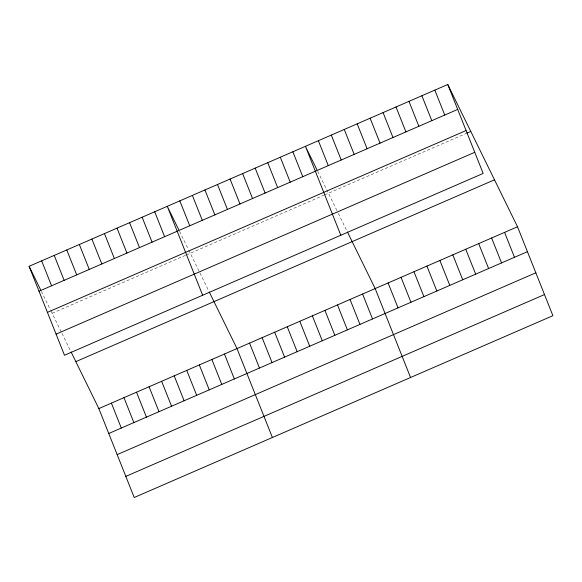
<?xml version="1.0" encoding="UTF-8"?>
<svg xmlns="http://www.w3.org/2000/svg" width="582" height="582" viewBox="0 0 582 582"><rect width="100%" height="100%" fill="white"/><g stroke="black" fill="none" stroke-linecap="round" stroke-linejoin="round"><path stroke-width="0.44" stroke-dasharray="2.91 2.18" d="M52.111 313.262L185.563 255.309M186.349 254.967L323.73 195.305M324.516 194.963L465.935 133.547M317.699 171.355L337.924 212.605M338.317 213.412L347.01 231.149M179.54 231.352L188.357 249.351M188.743 250.136L208.851 291.153M41.373 291.356L50.576 310.133M50.961 310.919L61.597 332.613M61.99 333.413L70.684 351.15"/><path stroke-width="0.87" d="M447.776 84.499L483.162 173.429L64.486 355.246L29.1 266.316L447.776 84.499L517.514 226.754L552.9 315.684L134.224 497.501L98.838 408.571L71.084 351.957M39.016 291.24L457.692 109.423M47.426 312.367L466.095 130.543M466.742 133.198L470.787 131.445M56.083 334.126L474.759 152.302M75.827 361.633L494.496 179.809M98.838 408.571L517.514 226.754M108.754 433.495L527.43 251.679M117.164 454.622L535.833 272.798M125.821 476.382L544.497 294.557M316.928 169.791L305.426 146.315L340.812 235.244M347.41 231.956L375.164 288.57L410.55 377.5M178.769 229.788L167.26 206.319L202.652 295.249M209.244 291.953L236.998 348.574L272.391 437.504M29.1 266.316L40.609 289.792M504.572 232.371L514.488 257.295M434.834 90.115L444.75 115.04M491.63 237.994L501.546 262.918M421.892 95.739L431.808 120.663M478.688 243.611L488.611 268.535M408.95 101.355L418.873 126.279M465.746 249.234L475.669 274.158M396.007 106.979L405.93 131.903M452.811 254.851L462.726 279.775M383.072 112.595L392.988 137.519M439.868 260.474L449.784 285.398M370.13 118.219L380.046 143.143M426.926 266.09L436.842 291.015M357.188 123.835L367.104 148.759M413.984 271.714L423.907 296.638M344.246 129.459L354.169 154.383M401.042 277.33L410.965 302.254M331.303 135.075L341.227 159.999M388.107 282.954L398.023 307.878M318.369 140.699L328.284 165.623M362.601 294.026L372.524 318.951M292.862 151.771L302.786 176.695M350.044 299.483L359.96 324.407M280.306 157.227L290.222 182.151M337.48 304.939L347.403 329.863M267.742 162.684L277.665 187.608M324.923 310.388L334.839 335.312M255.185 168.133L265.101 193.057M312.359 315.844L322.283 340.768M242.621 173.589L252.544 198.513M299.803 321.3L309.719 346.225M230.065 179.045L239.98 203.969M287.239 326.757L297.162 351.681M217.501 184.501L227.424 209.425M274.682 332.213L284.598 357.137M204.944 189.958L214.86 214.882M262.118 337.662L272.041 362.586M192.38 195.407L202.303 220.331M249.562 343.118L259.477 368.042M179.823 200.863L189.739 225.787M224.441 354.031L234.357 378.955M154.703 211.775L164.619 236.699M211.877 359.48L221.8 384.404M142.139 217.224L152.062 242.148M199.32 364.936L209.236 389.86M129.582 222.68L139.498 247.605M186.757 370.392L196.68 395.316M117.018 228.137L126.941 253.061M174.2 375.848L184.116 400.772M104.462 233.593L114.378 258.517M161.636 381.305L171.559 406.229M91.898 239.049L101.821 263.973M149.079 386.754L158.995 411.678M79.341 244.498L89.257 269.422M136.515 392.21L146.438 417.134M66.777 249.954L76.7 274.879M123.959 397.666L133.875 422.59M54.221 255.411L64.136 280.335M111.395 403.122L121.318 428.046M41.657 260.867L51.58 285.791"/></g></svg>
